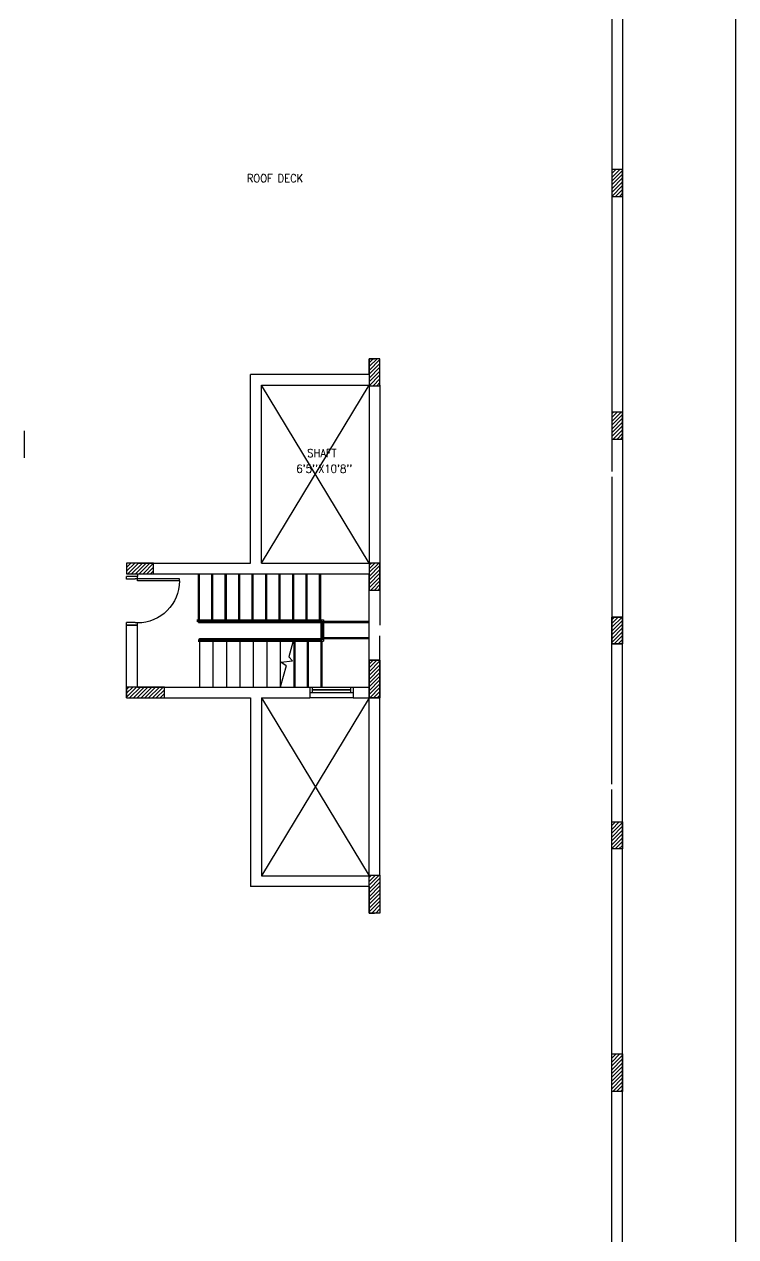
# Model space of a CAD drawing. Header units: millimetres. Extents: x -1288794 to 352264, y -1971533 to -1569871.
# Drawn here: x 36210 to 49410, y -1608874 to -1586391 of the extents above; entities that cross this region are included whole.
import ezdxf

# ---------------------------------------------------------------- set-up
doc = ezdxf.new("R2010")
doc.units = ezdxf.units.MM
doc.header["$LTSCALE"] = 500
doc.linetypes.add('CENTER', pattern=[50.8, 31.75, -6.35, 6.35, -6.35])
doc.linetypes.add('DASHED2', pattern=[9.525, 6.35, -3.175])
for name, color, linetype in [('A-ANNO-TEXT', 8, 'Continuous'), ('A-AREA', 8, 'CENTER'), ('A-DOOR', 4, 'Continuous'), ('A-FLOR-OVHD', 4, 'DASHED2'), ('A-FLOR-SPCL', 8, 'Continuous'), ('A-FLOR-STRS', 8, 'Continuous'), ('A-GLAZ', 5, 'Continuous'), ('A-WALL-FULL', 8, 'Continuous'), ('S-COL- HACT.', 9, 'Continuous'), ('S-COL.', 8, 'Continuous')]:
    doc.layers.add(name, color=color, linetype=linetype)
doc.styles.add('ROMANS', font='romans.shx', dxfattribs={"width": 0.8})
pattern_1 = [(45, (1143665.13, -1215620.816), (-35.355339, 35.355339), [])]

# ---------------------------------------------------------------- blocks, each defined once
blk = doc.blocks.new('D-90-R')
for p, q in [((-80, 980), (-40, 980)), ((-80, 980), (-80, 200)), ((-40, 980), (-40, 155)), ((-900, 200), (-860, 200)), ((-900, 200), (-900, 0)), ((-860, 200), (-860, 155)), ((-860, 155), (-850, 155)), ((-850, 155), (-850, 0)), ((-80, 200), (0, 200)), ((-50, 155), (-40, 155)), ((-50, 155), (-50, 0)), ((-50, 0), (0, 0)), ((0, 200), (0, 0)), ((-900, 0), (-850, 0))]:
    blk.add_line(p, q)
at = {"linetype": 'Continuous'}
blk.add_arc((-80, 200), 780, 90, 180, dxfattribs=at)
blk = doc.blocks.new('W-80')
for p, q in [((800, 100), (0, 100)), ((800, 0), (0, 0)), ((40, 0), (40, 100)), ((760, 100), (760, 0))]:
    blk.add_line(p, q)
at = {"linetype": 'Continuous'}
for p, q in [((760, 53), (40, 53)), ((760, 47), (40, 47))]:
    blk.add_line(p, q, dxfattribs=at)

msp = doc.modelspace()

# ---------------------------------------------------------------- hatches: boundary and pattern name
at = {"layer": 'S-COL- HACT.', "linetype": 'Continuous', "ltscale": 3}
h = msp.add_hatch(dxfattribs=at)
h.set_pattern_fill('ANSI31', color=256, scale=400, style=0)
h.set_pattern_definition(pattern_1)
h.paths.add_polyline_path([(47109.9, -1589082.8), (47109.9, -1589582.8), (47309.9, -1589582.8), (47309.9, -1589082.8)])
h = msp.add_hatch(dxfattribs=at)
h.set_pattern_fill('ANSI31', color=256, scale=400, style=0)
h.set_pattern_definition(pattern_1)
h.paths.add_polyline_path([(42609.9, -1592593.6), (42609.9, -1593093.6), (42809.9, -1593093.6), (42809.9, -1592593.6)])
h = msp.add_hatch(dxfattribs=at)
h.set_pattern_fill('ANSI31', color=256, scale=400, style=0)
h.set_pattern_definition(pattern_1)
h.paths.add_polyline_path([(47109.9, -1593582.8), (47109.9, -1594082.8), (47309.9, -1594082.8), (47309.9, -1593582.8)])
h = msp.add_hatch(dxfattribs=at)
h.set_pattern_fill('ANSI31', color=256, scale=400, style=0)
h.set_pattern_definition(pattern_1)
h.paths.add_polyline_path([(38109.9, -1596582.8), (38609.9, -1596582.8), (38609.9, -1596382.8), (38109.9, -1596382.8)])
h = msp.add_hatch(dxfattribs=at)
h.set_pattern_fill('ANSI31', color=256, scale=400, style=0)
h.set_pattern_definition(pattern_1)
h.paths.add_polyline_path([(42609.9, -1596882.8), (42809.9, -1596882.8), (42809.9, -1596382.8), (42609.9, -1596382.8)])
h = msp.add_hatch(dxfattribs=at)
h.set_pattern_fill('ANSI31', color=256, scale=400, style=0)
h.set_pattern_definition(pattern_1)
h.paths.add_polyline_path([(47109.9, -1597882.8), (47109.9, -1597382.8), (47309.9, -1597382.8), (47309.9, -1597882.8)])
h = msp.add_hatch(dxfattribs=at)
h.set_pattern_fill('ANSI31', color=256, scale=400, style=0)
h.set_pattern_definition(pattern_1)
h.paths.add_polyline_path([(42609.9, -1598882.8), (42809.9, -1598882.8), (42809.9, -1598182.8), (42609.9, -1598182.8)])
h = msp.add_hatch(dxfattribs=at)
h.set_pattern_fill('ANSI31', color=256, scale=400, style=0)
h.set_pattern_definition(pattern_1)
h.paths.add_polyline_path([(38109.9, -1598882.8), (38809.9, -1598882.8), (38809.9, -1598682.8), (38109.9, -1598682.8)])
h = msp.add_hatch(dxfattribs=at)
h.set_pattern_fill('ANSI31', color=256, scale=400, style=0)
h.set_pattern_definition(pattern_1)
h.paths.add_polyline_path([(47109.9, -1601682.8), (47109.9, -1601182.8), (47309.9, -1601182.8), (47309.9, -1601682.8)])
h = msp.add_hatch(dxfattribs=at)
h.set_pattern_fill('ANSI31', color=256, scale=400, style=0)
h.set_pattern_definition(pattern_1)
h.paths.add_polyline_path([(42609.9, -1602872.1), (42609.9, -1602172.1), (42809.9, -1602172.1), (42809.9, -1602872.1)])
h = msp.add_hatch(dxfattribs=at)
h.set_pattern_fill('ANSI31', color=256, scale=400, style=0)
h.set_pattern_definition(pattern_1)
h.paths.add_polyline_path([(47109.9, -1606182.8), (47109.9, -1605482.8), (47309.9, -1605482.8), (47309.9, -1606182.8)])

# ---------------------------------------------------------------- linework, layer by layer
at = {"layer": 'A-AREA', "ltscale": 15}
msp.add_line((49409.9, -1618632.8), (49409.9, -1575632.8), dxfattribs=at)
at = {"layer": 'A-FLOR-OVHD'}
for p, q in [((39459.9, -1597432.8), (39459.9, -1596582.8)), ((39709.9, -1597432.8), (39709.9, -1596582.8)), ((39959.9, -1597432.8), (39959.9, -1596582.8)), ((40209.9, -1597432.8), (40209.9, -1596582.8)), ((40459.9, -1597432.8), (40459.9, -1596582.8)), ((40709.9, -1597432.8), (40709.9, -1596582.8)), ((40959.9, -1597432.8), (40959.9, -1596582.8)), ((41209.9, -1597432.8), (41209.9, -1596582.8)), ((41459.9, -1597432.8), (41459.9, -1596582.8)), ((41709.9, -1597432.8), (41709.9, -1596582.8)), ((41759.9, -1597482.8), (42609.9, -1597482.8)), ((39459.9, -1597782.8), (39459.9, -1597807.8)), ((39459.9, -1597832.8), (39459.9, -1598682.8)), ((39709.9, -1597782.8), (39709.9, -1597807.8)), ((39709.9, -1597832.8), (39709.9, -1598682.8)), ((39959.9, -1597782.8), (39959.9, -1597807.8)), ((39959.9, -1597832.8), (39959.9, -1598682.8)), ((40209.9, -1597782.8), (40209.9, -1597807.8)), ((40209.9, -1597832.8), (40209.9, -1598682.8)), ((40459.9, -1597782.8), (40459.9, -1597807.8)), ((40459.9, -1597832.8), (40459.9, -1598682.8)), ((40709.9, -1597782.8), (40709.9, -1597807.8)), ((40709.9, -1597832.8), (40709.9, -1598682.8)), ((40959.9, -1597782.8), (40959.9, -1597807.8)), ((40959.9, -1597832.8), (40959.9, -1598682.8)), ((41209.9, -1597832.8), (41209.9, -1598682.8)), ((41459.9, -1597832.8), (41459.9, -1598682.8)), ((41709.9, -1597832.8), (41709.9, -1598682.8)), ((41759.9, -1597782.8), (42609.9, -1597782.8))]:
    msp.add_line(p, q, dxfattribs=at)
at = {"layer": 'A-FLOR-SPCL', "ltscale": 3}
for p, q in [((40609.9, -1596382.8), (42609.9, -1593082.8)), ((42609.9, -1596382.8), (40609.9, -1593082.8)), ((42609.9, -1598882.8), (40609.9, -1602182.8)), ((40609.9, -1598882.8), (42609.9, -1602182.8))]:
    msp.add_line(p, q, dxfattribs=at)
at = {"layer": 'A-FLOR-STRS', "ltscale": 3}
for p, q in [((39439.9, -1597432.8), (39439.9, -1596582.8)), ((39689.9, -1597432.8), (39689.9, -1596582.8)), ((39939.9, -1597432.8), (39939.9, -1596582.8)), ((40189.9, -1597432.8), (40189.9, -1596582.8)), ((40439.9, -1597432.8), (40439.9, -1596582.8)), ((40689.9, -1597432.8), (40689.9, -1596582.8)), ((40939.9, -1597432.8), (40939.9, -1596582.8)), ((41189.9, -1597432.8), (41189.9, -1596582.8)), ((41439.9, -1597432.8), (41439.9, -1596582.8)), ((41689.9, -1597432.8), (41689.9, -1596582.8)), ((39414.9, -1597432.8), (41759.9, -1597432.8)), ((39414.9, -1597457.8), (41734.9, -1597457.8)), ((39439.9, -1597482.8), (39439.9, -1597457.8)), ((39439.9, -1597482.8), (41709.9, -1597482.8)), ((39459.9, -1597482.8), (39459.9, -1597457.8)), ((39689.9, -1597482.8), (39689.9, -1597457.8)), ((39709.9, -1597482.8), (39709.9, -1597457.8)), ((39939.9, -1597482.8), (39939.9, -1597457.8)), ((39959.9, -1597482.8), (39959.9, -1597457.8)), ((40189.9, -1597482.8), (40189.9, -1597457.8)), ((40209.9, -1597482.8), (40209.9, -1597457.8)), ((40439.9, -1597482.8), (40439.9, -1597457.8)), ((40459.9, -1597482.8), (40459.9, -1597457.8)), ((40689.9, -1597482.8), (40689.9, -1597457.8)), ((40709.9, -1597482.8), (40709.9, -1597457.8)), ((40939.9, -1597482.8), (40939.9, -1597457.8)), ((40959.9, -1597482.8), (40959.9, -1597457.8)), ((41189.9, -1597482.8), (41189.9, -1597457.8)), ((41209.9, -1597482.8), (41209.9, -1597457.8)), ((41439.9, -1597482.8), (41439.9, -1597457.8)), ((41459.9, -1597482.8), (41459.9, -1597457.8)), ((41689.9, -1597482.8), (41689.9, -1597457.8)), ((41709.9, -1597482.8), (41709.9, -1597457.8)), ((41709.9, -1597462.8), (41734.9, -1597462.8)), ((41709.9, -1597482.8), (41709.9, -1597782.8)), ((41709.9, -1597482.8), (41734.9, -1597482.8)), ((41734.9, -1597457.8), (41734.9, -1597807.8)), ((41759.9, -1597432.8), (41759.9, -1597832.8)), ((41759.9, -1597462.8), (42609.9, -1597462.8)), ((39434.9, -1597807.8), (41734.9, -1597807.8)), ((39434.9, -1597832.8), (41759.9, -1597832.8)), ((39459.9, -1597782.8), (41709.9, -1597782.8)), ((39459.9, -1597807.8), (39459.9, -1597782.8)), ((41209.9, -1597782.8), (41116.3, -1598120)), ((41209.9, -1597782.8), (41209.9, -1597807.8)), ((41229.9, -1597832.8), (41229.9, -1598682.8)), ((41459.9, -1597782.8), (41459.9, -1597807.8)), ((41479.9, -1597782.8), (41479.9, -1597807.8)), ((41479.9, -1597832.8), (41479.9, -1598682.8)), ((41709.9, -1597762.8), (41734.9, -1597762.8)), ((41709.9, -1597782.8), (41709.9, -1597807.8)), ((41709.9, -1597782.8), (41734.9, -1597782.8)), ((41709.9, -1597782.8), (41709.9, -1597807.8)), ((41729.9, -1597782.8), (41729.9, -1597807.8)), ((41729.9, -1597782.8), (41729.9, -1597807.8)), ((41729.9, -1597832.8), (41729.9, -1598682.8)), ((41729.9, -1597832.8), (41729.9, -1598682.8)), ((41759.9, -1597762.8), (42609.9, -1597762.8)), ((41069, -1598290.3), (40959.9, -1598682.8)), ((40972.1, -1598218.3), (41188.1, -1598197.6)), ((41069, -1598290.3), (40972.1, -1598218.3)), ((41188.1, -1598197.6), (41116.3, -1598120))]:
    msp.add_line(p, q, dxfattribs=at)
at = {"layer": 'A-GLAZ', "ltscale": 3}
msp.add_line((42309.9, -1598882.8), (41509.9, -1598882.8), dxfattribs=at)
at = {"layer": 'A-WALL-FULL', "ltscale": 3}
for p, q in [((47309.9, -1579932.8), (47309.9, -1592679.4)), ((47309.9, -1579932.8), (47309.9, -1596341.2)), ((47109.9, -1580132.8), (47109.9, -1592679.4)), ((47109.9, -1580132.8), (47109.9, -1594682.8)), ((40409.9, -1596175.9), (40409.9, -1592882.8)), ((42609.9, -1592882.8), (40409.9, -1592882.8)), ((40609.9, -1593082.8), (42609.9, -1593082.8)), ((40609.9, -1596175.9), (40609.9, -1593082.8)), ((42609.9, -1593082.8), (42609.9, -1596382.8)), ((42809.9, -1593082.8), (42809.9, -1596382.8)), ((36209.9, -1593932.8), (36209.9, -1594432.8)), ((47109.9, -1594782.8), (47109.9, -1596341.2)), ((40409.9, -1596382.8), (40409.9, -1596175.9)), ((40609.9, -1596382.8), (40609.9, -1596175.9)), ((38309.9, -1596382.8), (40409.9, -1596382.8)), ((40609.9, -1596382.8), (42609.9, -1596382.8)), ((42809.9, -1596382.8), (42809.9, -1597532.8)), ((47109.9, -1596341.2), (47109.9, -1597532.8)), ((47309.9, -1596341.2), (47309.9, -1597632.8)), ((38309.9, -1596632.8), (38109.9, -1596632.8)), ((38309.9, -1596582.8), (42609.9, -1596582.8)), ((38309.9, -1596582.8), (38309.9, -1596632.8)), ((42609.9, -1598682.8), (42609.9, -1596582.8)), ((47109.9, -1596641.2), (47109.9, -1597532.8)), ((38109.9, -1598882.8), (38109.9, -1597532.8)), ((38109.9, -1597532.8), (38309.9, -1597532.8)), ((38309.9, -1598682.8), (38309.9, -1597532.8)), ((47309.9, -1599524.4), (47309.9, -1597632.8)), ((42809.9, -1602172.1), (42809.9, -1597732.8)), ((47109.9, -1599524.4), (47109.9, -1597732.8)), ((38309.9, -1598682.8), (41509.9, -1598682.8)), ((41509.9, -1598682.8), (41509.9, -1598882.8)), ((42309.9, -1598682.8), (42609.9, -1598682.8)), ((42309.9, -1598682.8), (42309.9, -1598882.8)), ((38309.9, -1598882.8), (40409.9, -1598882.8)), ((40409.9, -1598882.8), (40409.9, -1602382.8)), ((40609.9, -1598882.8), (41509.9, -1598882.8)), ((40609.9, -1598882.8), (40609.9, -1602182.8)), ((42309.9, -1598882.8), (42609.9, -1598882.8)), ((42609.9, -1602182.8), (42609.9, -1598882.8)), ((47109.9, -1600482.8), (47109.9, -1599524.4)), ((47309.9, -1614832.8), (47309.9, -1599524.4)), ((47109.9, -1614832.8), (47109.9, -1600582.8)), ((40609.9, -1602182.8), (42609.9, -1602182.8)), ((42609.9, -1602382.8), (40409.9, -1602382.8))]:
    msp.add_line(p, q, dxfattribs=at)
at = {"layer": 'A-WALL-FULL', "linetype": 'Continuous', "ltscale": 3}
for p, q in [((42609.9, -1592882.8), (42609.9, -1592593.6)), ((42609.9, -1592593.6), (42709.9, -1592593.6)), ((42609.9, -1602382.8), (42609.9, -1602872.1)), ((42609.9, -1602872.1), (42709.9, -1602872.1))]:
    msp.add_line(p, q, dxfattribs=at)
at = {"layer": 'S-COL.', "linetype": 'Continuous', "ltscale": 3}
for p, q in [((38609.9, -1596382.8), (38109.9, -1596382.8)), ((38109.9, -1596382.8), (38109.9, -1596582.8)), ((38609.9, -1596582.8), (38609.9, -1596382.8)), ((42609.9, -1598182.8), (42609.9, -1598882.8)), ((42809.9, -1598182.8), (42609.9, -1598182.8)), ((42609.9, -1598882.8), (42609.9, -1598182.8)), ((42609.9, -1598182.8), (42809.9, -1598182.8)), ((42609.9, -1598182.8), (42609.9, -1598882.8)), ((42809.9, -1598182.8), (42609.9, -1598182.8)), ((42609.9, -1598882.8), (42609.9, -1598182.8)), ((42609.9, -1598182.8), (42809.9, -1598182.8)), ((42809.9, -1598882.8), (42809.9, -1598182.8)), ((42809.9, -1598182.8), (42809.9, -1598882.8)), ((42809.9, -1598882.8), (42809.9, -1598182.8)), ((42809.9, -1598182.8), (42809.9, -1598882.8)), ((38809.9, -1598682.8), (38109.9, -1598682.8)), ((38109.9, -1598682.8), (38109.9, -1598882.8)), ((38809.9, -1598882.8), (38809.9, -1598682.8)), ((38109.9, -1598882.8), (38809.9, -1598882.8)), ((42609.9, -1598882.8), (42809.9, -1598882.8)), ((42809.9, -1598882.8), (42609.9, -1598882.8)), ((42609.9, -1598882.8), (42809.9, -1598882.8)), ((42809.9, -1598882.8), (42609.9, -1598882.8))]:
    msp.add_line(p, q, dxfattribs=at)
for points in [[(47109.9, -1589082.8), (47109.9, -1589582.8), (47309.9, -1589582.8), (47309.9, -1589082.8)], [(47109.9, -1589082.8), (47109.9, -1589582.8), (47309.9, -1589582.8), (47309.9, -1589082.8)], [(47109.9, -1589082.8), (47109.9, -1589582.8), (47309.9, -1589582.8), (47309.9, -1589082.8)], [(42609.9, -1592593.6), (42609.9, -1593093.6), (42809.9, -1593093.6), (42809.9, -1592593.6)], [(42609.9, -1592593.6), (42609.9, -1593093.6), (42809.9, -1593093.6), (42809.9, -1592593.6)], [(42609.9, -1592593.6), (42609.9, -1593093.6), (42809.9, -1593093.6), (42809.9, -1592593.6)], [(47109.9, -1593582.8), (47109.9, -1594082.8), (47309.9, -1594082.8), (47309.9, -1593582.8)], [(47109.9, -1593582.8), (47109.9, -1594082.8), (47309.9, -1594082.8), (47309.9, -1593582.8)], [(47109.9, -1593582.8), (47109.9, -1594082.8), (47309.9, -1594082.8), (47309.9, -1593582.8)], [(38109.9, -1596582.8), (38609.9, -1596582.8), (38609.9, -1596382.8), (38109.9, -1596382.8)], [(42609.9, -1596882.8), (42809.9, -1596882.8), (42809.9, -1596382.8), (42609.9, -1596382.8)], [(47109.9, -1597382.8), (47109.9, -1597882.8), (47309.9, -1597882.8), (47309.9, -1597382.8)], [(47109.9, -1597882.8), (47109.9, -1597382.8), (47309.9, -1597382.8), (47309.9, -1597882.8)], [(47109.9, -1597382.8), (47109.9, -1597882.8), (47309.9, -1597882.8), (47309.9, -1597382.8)], [(47109.9, -1597882.8), (47109.9, -1597382.8), (47309.9, -1597382.8), (47309.9, -1597882.8)], [(47109.9, -1597382.8), (47109.9, -1597882.8), (47309.9, -1597882.8), (47309.9, -1597382.8)], [(47109.9, -1597882.8), (47109.9, -1597382.8), (47309.9, -1597382.8), (47309.9, -1597882.8)], [(42609.9, -1598882.8), (42809.9, -1598882.8), (42809.9, -1598182.8), (42609.9, -1598182.8)], [(38109.9, -1598882.8), (38809.9, -1598882.8), (38809.9, -1598682.8), (38109.9, -1598682.8)], [(47109.9, -1601682.8), (47109.9, -1601182.8), (47309.9, -1601182.8), (47309.9, -1601682.8)], [(47109.9, -1601682.8), (47109.9, -1601182.8), (47309.9, -1601182.8), (47309.9, -1601682.8)], [(47109.9, -1601682.8), (47109.9, -1601182.8), (47309.9, -1601182.8), (47309.9, -1601682.8)], [(42609.9, -1602872.1), (42609.9, -1602172.1), (42809.9, -1602172.1), (42809.9, -1602872.1)], [(42609.9, -1602872.1), (42609.9, -1602172.1), (42809.9, -1602172.1), (42809.9, -1602872.1)], [(42609.9, -1602872.1), (42609.9, -1602172.1), (42809.9, -1602172.1), (42809.9, -1602872.1)], [(47109.9, -1606182.8), (47109.9, -1605482.8), (47309.9, -1605482.8), (47309.9, -1606182.8)], [(47109.9, -1606182.8), (47109.9, -1605482.8), (47309.9, -1605482.8), (47309.9, -1606182.8)], [(47109.9, -1606182.8), (47109.9, -1605482.8), (47309.9, -1605482.8), (47309.9, -1606182.8)]]:
    msp.add_lwpolyline(points, close=True, dxfattribs=at)

# ---------------------------------------------------------------- block references
at = {"layer": 'A-DOOR', "ltscale": 3, "xscale": -1, "rotation": 270}
msp.add_blockref('D-90-R', (38109.9, -1596632.8), dxfattribs=at)
at = {"layer": 'A-GLAZ', "ltscale": 3, "xscale": -1}
msp.add_blockref('W-80', (42309.9, -1598782.8), dxfattribs=at)

# ---------------------------------------------------------------- texts
at = {"layer": 'A-ANNO-TEXT', "style": 'ROMANS', "width": 0.9}
for s, p in [('ROOF DECK', (40338.4, -1589322)), ('SHAFT', (41461.3, -1594417.6)), ("6'5''X10'8''", (41258.8, -1594708.2))]:
    msp.add_text(s, height=150, dxfattribs=at).set_placement(p)

doc.saveas('drawing.dxf')
